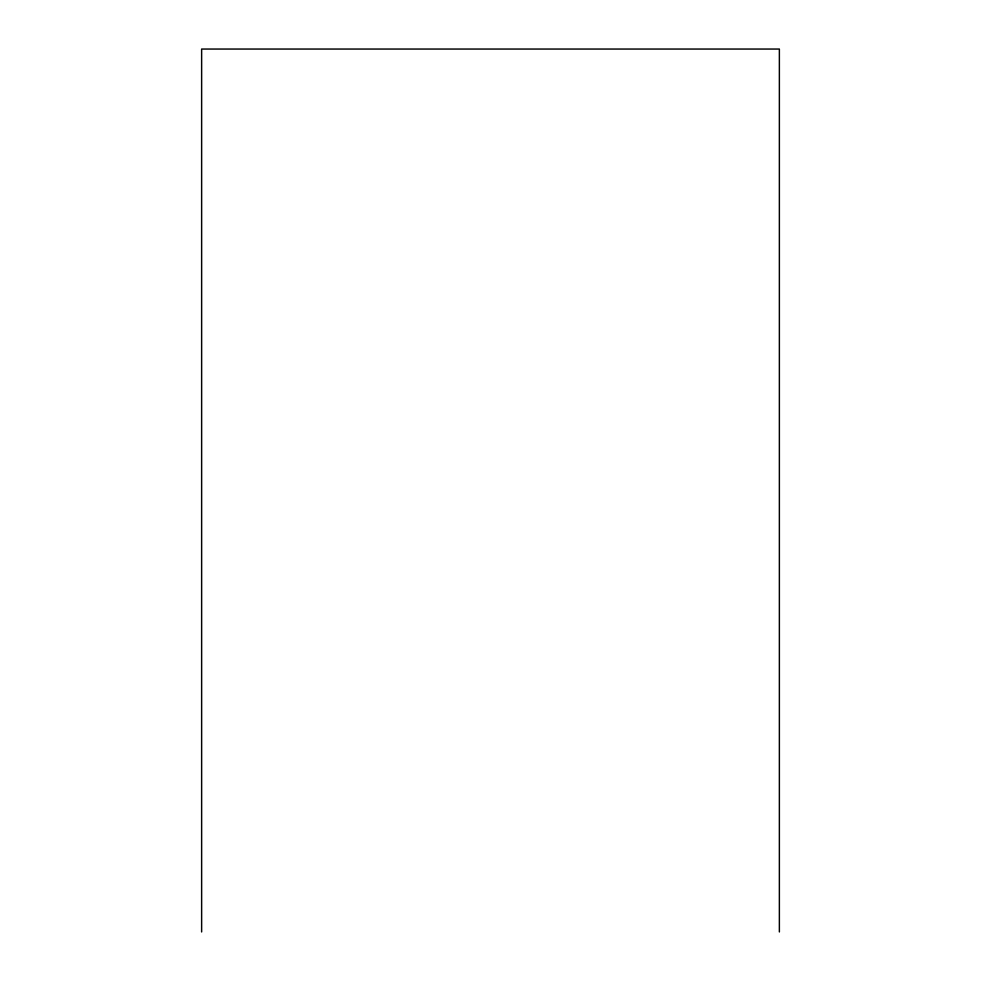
<?xml version="1.0" encoding="UTF-8"?>
<svg xmlns="http://www.w3.org/2000/svg" width="981" height="981" viewBox="0 0 981 981"><rect width="100%" height="100%" fill="white"/><g stroke="black" fill="none" stroke-linecap="round" stroke-linejoin="round"><path stroke-width="1.47" d="M779.368 931.95L779.368 49.05L201.632 49.05L201.632 931.95"/></g></svg>
